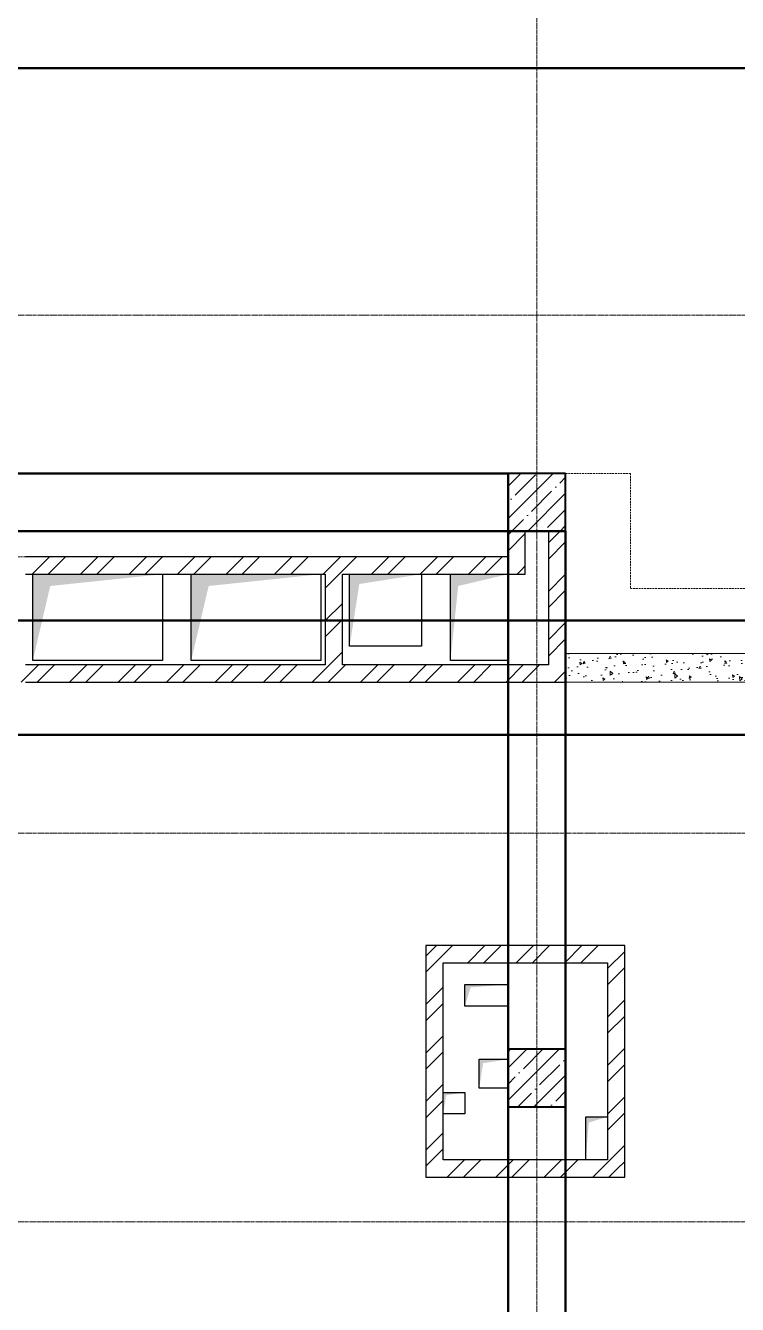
# Model space of a CAD drawing. Header units: millimetres. Extents: x -7155 to 483283, y -227682 to 148426.
# Drawn here: x 20650 to 25593, y 81627 to 90511 of the extents above; entities that cross this region are included whole.
import ezdxf

# ---------------------------------------------------------------- set-up
doc = ezdxf.new("R2010")
doc.units = ezdxf.units.MM
for name, pattern in [('CENTER2', [28.575, 19.05, -3.175, 3.175, -3.175]), ('DASHED', [19.05, 12.7, -6.35]), ('HIDDEN2', [4.7625, 3.175, -1.5875])]:
    doc.linetypes.add(name, pattern=pattern)
for name, color, linetype, lineweight in [('АР_Колонны', 70, 'Continuous', 30), ('АР_Мебель', 8, 'Continuous', 5), ('АР_Стены ЖБ', 7, 'Continuous', 30), ('АР_Стены кирпич', 32, 'Continuous', 25), ('АР_Стены ПЕНОблок', 52, 'Continuous', 20), ('АР_Штриховка', 8, 'Continuous', 0)]:
    doc.layers.add(name, color=color, linetype=linetype, lineweight=lineweight)
doc.layers.add('АР_Оси_РД_100', color=7, linetype='Continuous', lineweight=0, true_color=0x525252)
doc.layers.add('РД_Оси_100', color=7, linetype='Continuous', lineweight=0, true_color=0x525252)
doc.layers.add('КР_Балки-0.5', color=60, linetype='Continuous', lineweight=50, plot=False)

# ---------------------------------------------------------------- blocks, each defined once
blk = doc.blocks.new('СОШ_2200_АР_ОСИ_М100_28.05.24')
at = {"layer": 'АР_Оси_РД_100', "linetype": 'CENTER2'}
for p, q in [((24200, -6155), (24200, 139938.679)), ((-5954.958, 88500), (119910, 88500)), ((-5954.958, 84900), (119910, 84900)), ((119910, 82200), (-5954.958, 82200))]:
    blk.add_line(p, q, dxfattribs=at)

msp = doc.modelspace()

# ---------------------------------------------------------------- hatches: boundary and pattern name
at = {"layer": 'АР_Штриховка', "linetype": 'Continuous', "lineweight": 5, "true_color": 0x000000}
h = msp.add_hatch(dxfattribs=at)
h.set_pattern_fill('ANSI35', color=18, scale=25, style=0)
h.paths.add_polyline_path([(24000, 87000), (24400, 87000), (24400, 87400), (24000, 87400)], flags=0)
at = {"layer": 'АР_Штриховка', "linetype": 'Continuous', "lineweight": 0, "true_color": 0x000000}
h = msp.add_hatch(dxfattribs=at)
h.set_pattern_fill('ANSI32', color=18, scale=25, angle=-360, style=0)
h.paths.add_polyline_path([(24120, 87000), (24000, 87000), (24000, 86820), (24120, 86700)], flags=0)
h = msp.add_hatch(dxfattribs=at)
h.set_pattern_fill('ANSI32', color=18, scale=25, angle=-360, style=0)
h.paths.add_polyline_path([(24400, 87000), (24280, 87000), (24280, 86070), (24400, 85950)], flags=0)
h = msp.add_hatch(dxfattribs=at)
h.set_pattern_fill('ANSI32', color=18, scale=25, angle=-360, style=0)
h.paths.add_polyline_path([(18500, 86820), (18380, 86700), (20530, 86700), (20610, 86730), (20650, 86820)], flags=0)
h.paths.add_polyline_path([(20650, 86820), (20610, 86730), (20650, 86700), (22730, 86700), (22810, 86730), (22850, 86820)], flags=0)
h.paths.add_polyline_path([(22850, 86820), (22810, 86730), (22850, 86700), (24120, 86700), (24000, 86820)], flags=0)
h = msp.add_hatch(dxfattribs=at)
h.set_pattern_fill('ANSI32', color=18, scale=25, style=0)
h.paths.add_polyline_path([(22730, 86070), (22810, 86040), (22850, 86070), (22850, 86700), (22810, 86730), (22730, 86700)], flags=0)
h = msp.add_hatch(dxfattribs=at)
h.set_pattern_fill('AR-CONC', color=18, angle=45, style=0)
h.paths.add_polyline_path([(24400, 86150), (24400, 85950), (26900, 85950), (26900, 86150)], flags=0)
h.paths.add_polyline_path([(26900, 86150), (26900, 85950), (27500, 85950), (27500, 86150)], flags=0)
h = msp.add_hatch(dxfattribs=at)
h.set_pattern_fill('ANSI32', color=18, scale=25, angle=-1.9e-12, style=0)
h.paths.add_polyline_path([(18220, 86070), (18100, 85950), (20650, 85950), (20610, 86040), (20530, 86070)], flags=0)
h.paths.add_polyline_path([(20650, 86070), (20610, 86040), (20650, 85950), (22850, 85950), (22810, 86040), (22730, 86070)], flags=0)
h.paths.add_polyline_path([(22850, 86070), (22810, 86040), (22850, 85950), (24400, 85950), (24280, 86070)], flags=0)
h = msp.add_hatch(dxfattribs=at)
h.set_pattern_fill('ANSI32', color=18, scale=25, style=0)
h.paths.add_polyline_path([(23430, 84120), (23550, 84000), (24690, 84000), (24810, 84120)], flags=0)
h = msp.add_hatch(dxfattribs=at)
h.set_pattern_fill('ANSI32', color=18, scale=25, angle=1.3e-14, style=0)
h.paths.add_polyline_path([(23430, 82510.9), (23550, 82630.9), (23550, 84000), (23430, 84120)], flags=0)
h = msp.add_hatch(dxfattribs=at)
h.set_pattern_fill('ANSI32', color=18, scale=25, angle=-360, style=0)
h.paths.add_polyline_path([(24810, 84120), (24690, 84000), (24690, 82630.9), (24810, 82510.9)], flags=0)
at = {"layer": 'АР_Штриховка', "linetype": 'Continuous', "lineweight": 5, "true_color": 0x000000}
h = msp.add_hatch(dxfattribs=at)
h.set_pattern_fill('ANSI35', color=18, scale=25, style=0)
h.paths.add_polyline_path([(24000, 83000), (24400, 83000), (24400, 83400), (24000, 83400)], flags=0)
at = {"layer": 'АР_Штриховка', "linetype": 'Continuous', "lineweight": 0, "true_color": 0x000000}
h = msp.add_hatch(dxfattribs=at)
h.set_pattern_fill('ANSI32', color=18, scale=25, angle=360, style=0)
h.paths.add_polyline_path([(24810, 82510.9), (24690, 82630.9), (23550, 82630.9), (23430, 82510.9)], flags=0)

# ---------------------------------------------------------------- linework, layer by layer
at = {"color": 18, "linetype": 'Continuous', "true_color": 0x000000}
for p, q in [((20700, 86100), (20700, 86700)), ((20700, 86700), (21600, 86700)), ((21600, 86700), (21600, 86100)), ((21800, 86100), (21800, 86700)), ((21800, 86700), (22700, 86700)), ((22700, 86700), (22700, 86100)), ((22900, 86200), (22900, 86700)), ((22900, 86700), (23400, 86700)), ((23400, 86700), (23400, 86200)), ((23600, 86100), (23600, 86700)), ((23600, 86700), (24000, 86700)), ((24000, 86700), (24000, 86100)), ((23400, 86200), (22900, 86200)), ((21600, 86100), (20700, 86100)), ((22700, 86100), (21800, 86100)), ((24000, 86100), (23600, 86100)), ((23700, 83700), (23700, 83850)), ((23700, 83850), (24000, 83850)), ((24000, 83850), (24000, 83700)), ((24000, 83700), (23700, 83700)), ((23800, 83130), (23800, 83330)), ((23800, 83330), (24000, 83330)), ((24000, 83330), (24000, 83130)), ((23550, 82950), (23550, 83100)), ((23550, 83100), (23700, 83100)), ((23700, 83100), (23700, 82950)), ((24000, 83130), (23800, 83130)), ((23700, 82950), (23550, 82950)), ((24540, 82630.9), (24540, 82930.9)), ((24540, 82930.9), (24690, 82930.9)), ((24690, 82930.9), (24690, 82630.9)), ((24690, 82630.9), (24540, 82630.9))]:
    msp.add_line(p, q, dxfattribs=at)
at = {"color": 1, "lineweight": 50}
for points in [[(13403, 90216), (27133, 90216), (27133, 86379)], [(27133, 85583), (16340, 85583), (16340, 86379), (27133, 86379)]]:
    msp.add_lwpolyline(points, dxfattribs=at)
at = {"color": 18, "linetype": 'Continuous', "true_color": 0x000000}
for points in [[(20700, 86100), (20700, 86700), (20821.2, 86618.1), (21600, 86700)], [(21800, 86100), (21800, 86700), (21921.2, 86618.1), (22700, 86700)], [(22900, 86200), (22900, 86700), (22967.3, 86631.7), (23400, 86700)], [(23600, 86100), (23600, 86700), (23653.9, 86618.1), (24000, 86700)], [(23700, 83700), (23700, 83850), (23740.4, 83829.5), (24000, 83850)], [(23800, 83130), (23800, 83330), (23826.9, 83302.7), (24000, 83330)], [(23550, 82950), (23550, 83100), (23570.2, 83079.5), (23700, 83100)], [(24540, 82630.9), (24540, 82930.9), (24560.2, 82889.9), (24690, 82930.9)]]:
    msp.add_solid(points, dxfattribs=at)
at = {"layer": 'АР_Колонны', "color": 18, "linetype": 'HIDDEN2', "lineweight": 25, "true_color": 0x000000}
for p, q in [((24000, 87400), (24400, 87400)), ((24000, 87000), (24000, 87400)), ((24400, 87400), (24400, 87000)), ((24400, 87000), (24000, 87000)), ((24000, 83400), (24400, 83400)), ((24000, 83000), (24000, 83400)), ((24400, 83400), (24400, 83000)), ((24400, 83000), (24000, 83000))]:
    msp.add_line(p, q, dxfattribs=at)
at = {"layer": 'АР_Колонны', "color": 18, "linetype": 'Continuous', "lineweight": 30, "true_color": 0x000000}
for p, q in [((24400, 87400), (24000, 87400)), ((24000, 87400), (24000, 87000)), ((24400, 87000), (24400, 87400)), ((24000, 87000), (24400, 87000)), ((24400, 83400), (24000, 83400)), ((24000, 83400), (24000, 83000)), ((24400, 83000), (24400, 83400)), ((24000, 83000), (24400, 83000))]:
    msp.add_line(p, q, dxfattribs=at)
at = {"layer": 'АР_Мебель', "color": 18, "linetype": 'DASHED', "true_color": 0x000000}
for p, q in [((18500, 87400), (24000, 87400)), ((24000, 87400), (24000, 86820)), ((24400, 87400), (24850, 87400)), ((24850, 87400), (24850, 86600)), ((24000, 86820), (18500, 86820)), ((24850, 86600), (26950, 86600))]:
    msp.add_line(p, q, dxfattribs=at)
at = {"layer": 'АР_Стены ЖБ', "color": 18, "linetype": 'Continuous', "lineweight": 40, "true_color": 0x000000}
for p, q in [((24400, 87400), (24000, 87400)), ((24000, 87400), (24000, 87000)), ((24400, 87000), (24400, 87400)), ((24000, 87000), (24400, 87000)), ((24400, 83400), (24000, 83400)), ((24000, 83400), (24000, 83000)), ((24400, 83000), (24400, 83400)), ((24000, 83000), (24400, 83000))]:
    msp.add_line(p, q, dxfattribs=at)
at = {"layer": 'АР_Стены кирпич', "color": 18, "linetype": 'Continuous', "lineweight": 25, "true_color": 0x000000}
for p, q in [((24120, 87000), (24000, 87000)), ((24000, 87000), (24000, 86820)), ((24120, 86700), (24120, 87000)), ((24400, 87000), (24280, 87000)), ((24280, 87000), (24280, 86070)), ((24400, 85950), (24400, 87000)), ((22850, 86820), (20650, 86820)), ((24000, 86820), (22850, 86820)), ((20650, 86700), (22730, 86700)), ((22730, 86700), (22730, 86070)), ((22850, 86700), (24120, 86700)), ((22850, 86070), (22850, 86700)), ((22730, 86070), (20650, 86070)), ((24280, 86070), (22850, 86070)), ((20650, 85950), (22850, 85950)), ((22850, 85950), (24400, 85950)), ((24810, 84120), (23430, 84120)), ((23430, 84120), (23430, 82510.9)), ((24810, 82510.9), (24810, 84120)), ((23550, 84000), (24690, 84000)), ((23550, 82630.9), (23550, 84000)), ((24690, 84000), (24690, 82630.9)), ((24690, 82630.9), (23550, 82630.9)), ((23430, 82510.9), (24810, 82510.9))]:
    msp.add_line(p, q, dxfattribs=at)
at = {"layer": 'АР_Стены ПЕНОблок', "color": 18, "linetype": 'Continuous', "lineweight": 20, "true_color": 0x000000}
for p, q in [((24400, 86150), (24400, 85950)), ((26900, 86150), (24400, 86150)), ((24400, 85950), (26900, 85950))]:
    msp.add_line(p, q, dxfattribs=at)
at = {"layer": 'КР_Балки-0.5', "color": 18, "ltscale": 200, "true_color": 0x000000}
for p, q in [((18500, 87400), (24000, 87400)), ((18500, 87400), (24000, 87400)), ((24000, 87400), (24000, 87000)), ((24000, 87400), (24000, 87000)), ((24000, 87000), (18500, 87000)), ((24000, 87000), (18500, 87000)), ((24000, 68975), (24000, 87000)), ((24000, 87000), (24400, 87000)), ((24000, 68975), (24000, 87000)), ((24000, 87000), (24400, 87000)), ((24400, 87000), (24400, 68975)), ((24400, 87000), (24400, 68975))]:
    msp.add_line(p, q, dxfattribs=at)

# ---------------------------------------------------------------- block references
at = {"layer": 'РД_Оси_100'}
msp.add_blockref('СОШ_2200_АР_ОСИ_М100_28.05.24', (0, 0), dxfattribs=at)

doc.saveas('drawing.dxf')
